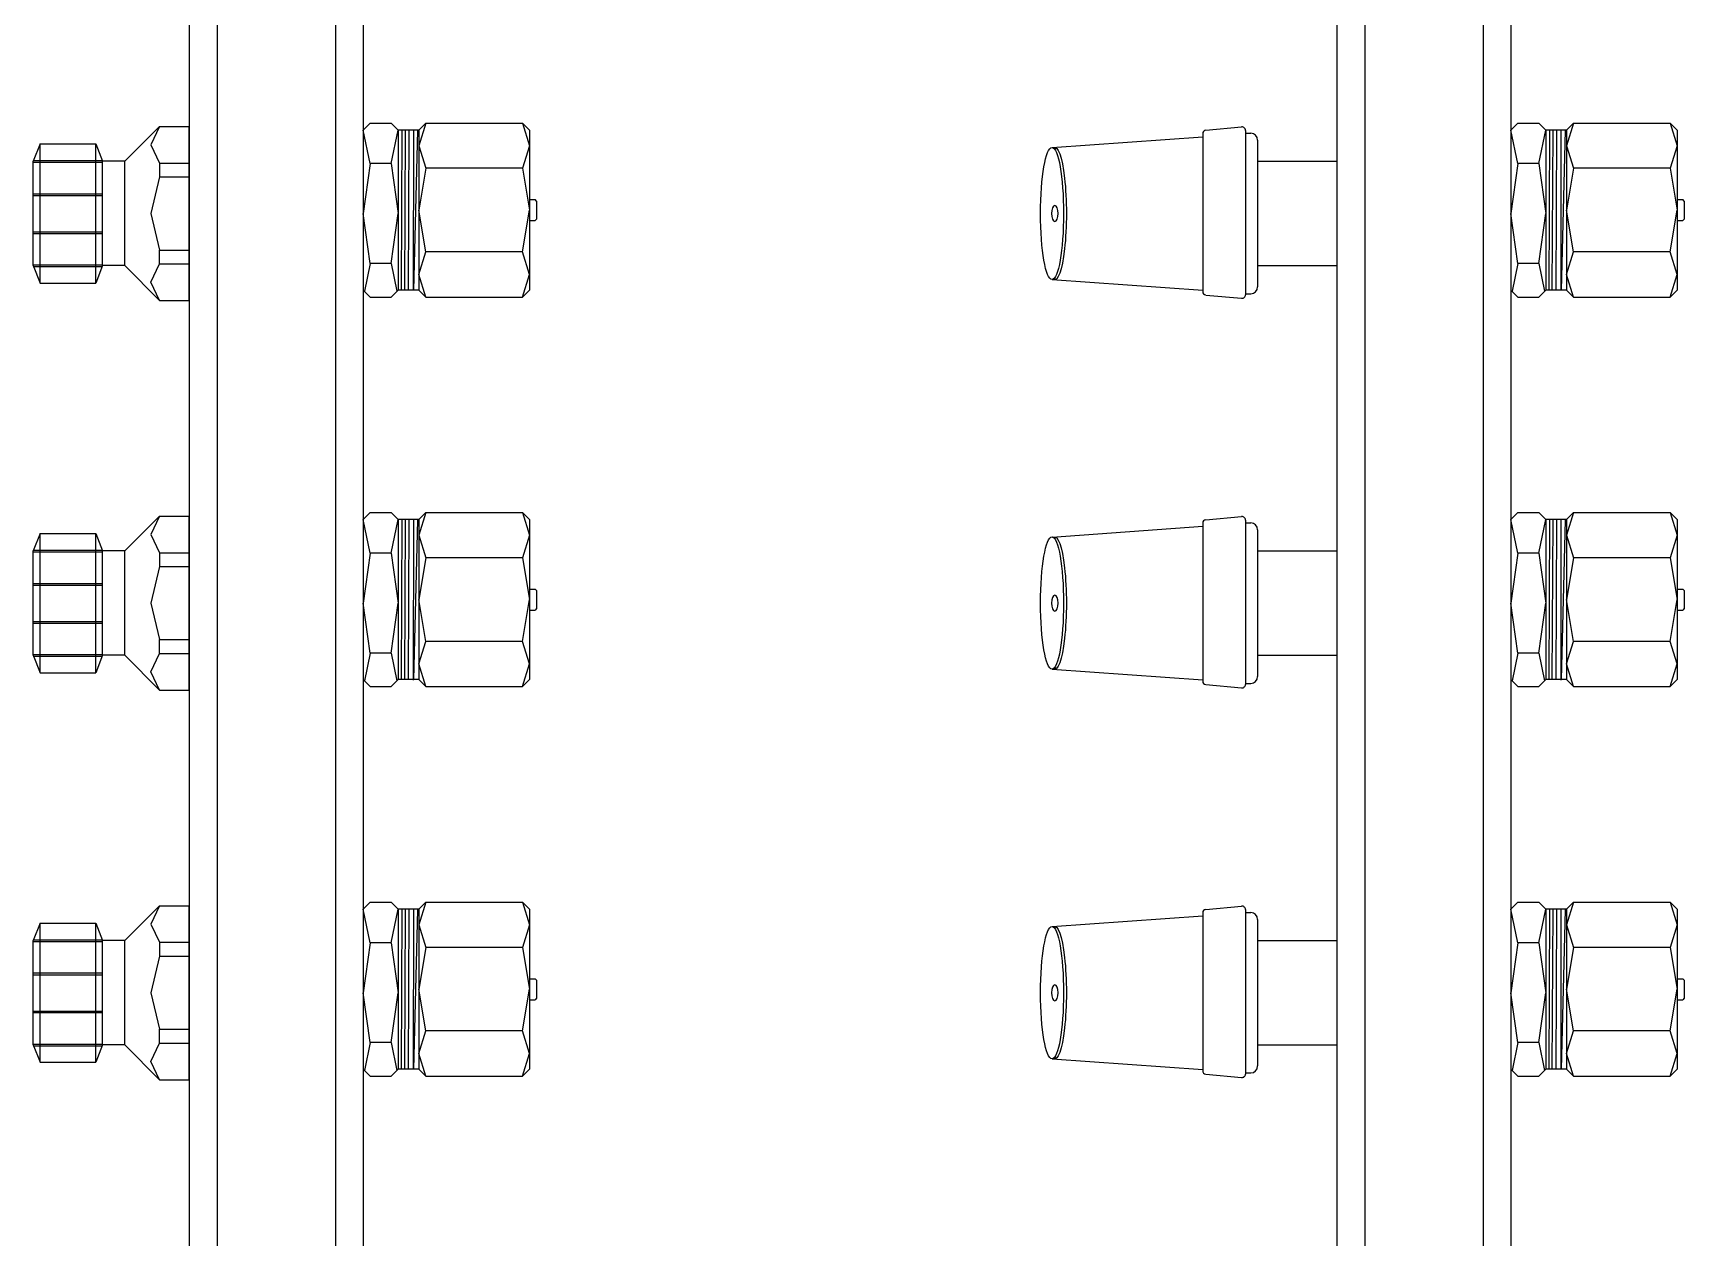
# Model space of a CAD drawing. Header units: millimetres. Extents: x -41640 to 3079702, y -5257903 to 68462.
# Drawn here: x -29956.5 to -29776, y 38942.6 to 39074.4 of the extents above; entities that cross this region are included whole.
import ezdxf

# ---------------------------------------------------------------- set-up
doc = ezdxf.new("R2010")
doc.units = ezdxf.units.MM
doc.header["$LTSCALE"] = 10
doc.layers.get('0').update_dxf_attribs({"color": 255})

# ---------------------------------------------------------------- blocks, each defined once
blk = doc.blocks.new('rthtrhrthrt')
at = {"color": 8}
for p, q in [((2117625.08, -4974102.4), (2117625.08, -4974504.79)), ((2117628.13, -4974102.4), (2117628.13, -4974504.79)), ((2117641.06, -4974102.4), (2117641.06, -4974504.79)), ((2117644.1, -4974102.4), (2117644.1, -4974504.79)), ((2117499.6, -4974151.44), (2117499.6, -4974504.82)), ((2117502.65, -4974151.44), (2117502.65, -4974504.82)), ((2117515.58, -4974151.44), (2117515.58, -4974504.82)), ((2117518.62, -4974151.44), (2117518.62, -4974504.82)), ((2117496.35, -4974244.4), (2117492.54, -4974248.2)), ((2117496.35, -4974244.4), (2117495.39, -4974246.39)), ((2117496.35, -4974244.4), (2117499.6, -4974244.4)), ((2117499.6, -4974263.42), (2117499.6, -4974244.4)), ((2117519.38, -4974244.02), (2117518.62, -4974244.78)), ((2117519.38, -4974244.02), (2117521.67, -4974244.02)), ((2117521.67, -4974244.02), (2117522.43, -4974244.78)), ((2117525.47, -4974244.02), (2117524.71, -4974244.78)), ((2117525.47, -4974244.02), (2117524.71, -4974246.49)), ((2117525.47, -4974244.02), (2117536.03, -4974244.02)), ((2117536.03, -4974244.02), (2117536.79, -4974244.78)), ((2117536.03, -4974244.02), (2117536.79, -4974246.49)), ((2117610.74, -4974244.8), (2117614.66, -4974244.44)), ((2117644.86, -4974244.02), (2117644.1, -4974244.78)), ((2117644.86, -4974244.02), (2117647.15, -4974244.02)), ((2117647.15, -4974244.02), (2117647.91, -4974244.78)), ((2117650.95, -4974244.02), (2117650.19, -4974244.78)), ((2117650.95, -4974244.02), (2117650.19, -4974246.49)), ((2117650.95, -4974244.02), (2117661.51, -4974244.02)), ((2117661.51, -4974244.02), (2117662.27, -4974244.78)), ((2117661.51, -4974244.02), (2117662.27, -4974246.49)), ((2117483.28, -4974246.3), (2117482.52, -4974248.2)), ((2117483.28, -4974261.51), (2117483.28, -4974246.3)), ((2117483.28, -4974246.3), (2117489.37, -4974246.3)), ((2117489.37, -4974261.51), (2117489.37, -4974246.3)), ((2117489.37, -4974246.3), (2117490.13, -4974248.2)), ((2117495.39, -4974246.39), (2117496.35, -4974248.39)), ((2117518.62, -4974244.78), (2117518.62, -4974262.28)), ((2117519.38, -4974248.45), (2117518.62, -4974244.78)), ((2117521.67, -4974248.45), (2117522.43, -4974244.78)), ((2117522.43, -4974244.78), (2117522.43, -4974262.28)), ((2117524.71, -4974244.78), (2117522.43, -4974244.78)), ((2117522.85, -4974244.78), (2117522.77, -4974262.28)), ((2117523.19, -4974244.78), (2117523.12, -4974262.28)), ((2117523.62, -4974244.78), (2117523.54, -4974262.28)), ((2117524.11, -4974262.32), (2117524.14, -4974244.78)), ((2117524.56, -4974244.82), (2117524.11, -4974262.28)), ((2117524.71, -4974244.78), (2117524.71, -4974262.28)), ((2117536.79, -4974244.78), (2117536.79, -4974262.28)), ((2117536.79, -4974244.78), (2117536.79, -4974262.28)), ((2117593.93, -4974246.68), (2117610.4, -4974245.51)), ((2117610.4, -4974245.16), (2117610.4, -4974262.44)), ((2117615.08, -4974244.82), (2117615.08, -4974262.8)), ((2117615.08, -4974245.13), (2117615.65, -4974245.13)), ((2117616.41, -4974245.89), (2117616.41, -4974261.92)), ((2117644.1, -4974244.78), (2117644.1, -4974262.28)), ((2117644.86, -4974248.45), (2117644.1, -4974244.78)), ((2117647.15, -4974248.45), (2117647.91, -4974244.78)), ((2117647.91, -4974244.78), (2117647.91, -4974262.28)), ((2117650.19, -4974244.78), (2117647.91, -4974244.78)), ((2117648.33, -4974244.78), (2117648.25, -4974262.28)), ((2117648.67, -4974244.78), (2117648.59, -4974262.28)), ((2117649.1, -4974244.78), (2117649.02, -4974262.28)), ((2117649.59, -4974262.32), (2117649.61, -4974244.78)), ((2117650.04, -4974244.82), (2117649.59, -4974262.28)), ((2117650.19, -4974244.78), (2117650.19, -4974262.28)), ((2117662.27, -4974244.78), (2117662.27, -4974262.28)), ((2117662.27, -4974244.78), (2117662.27, -4974262.28)), ((2117482.52, -4974259.61), (2117482.52, -4974248.2)), ((2117482.55, -4974248.12), (2117490.1, -4974248.12)), ((2117490.13, -4974259.61), (2117490.13, -4974248.2)), ((2117492.54, -4974248.2), (2117490.13, -4974248.2)), ((2117492.54, -4974259.61), (2117492.54, -4974248.2)), ((2117524.71, -4974246.49), (2117525.47, -4974248.96)), ((2117536.79, -4974246.49), (2117536.03, -4974248.96)), ((2117616.41, -4974248.2), (2117625.08, -4974248.2)), ((2117650.19, -4974246.49), (2117650.95, -4974248.96)), ((2117662.27, -4974246.49), (2117661.51, -4974248.96)), ((2117482.52, -4974248.3), (2117490.13, -4974248.3)), ((2117496.35, -4974249.91), (2117495.39, -4974253.91)), ((2117496.35, -4974248.39), (2117499.6, -4974248.39)), ((2117496.35, -4974248.39), (2117496.35, -4974249.91)), ((2117496.35, -4974249.91), (2117499.6, -4974249.91)), ((2117519.38, -4974248.45), (2117518.62, -4974253.91)), ((2117521.67, -4974248.45), (2117519.38, -4974248.45)), ((2117521.67, -4974248.45), (2117522.43, -4974253.91)), ((2117525.47, -4974248.96), (2117524.71, -4974253.53)), ((2117536.03, -4974248.96), (2117525.47, -4974248.96)), ((2117536.03, -4974248.96), (2117536.79, -4974253.53)), ((2117644.86, -4974248.45), (2117644.1, -4974253.91)), ((2117647.15, -4974248.45), (2117644.86, -4974248.45)), ((2117647.15, -4974248.45), (2117647.91, -4974253.91)), ((2117650.95, -4974248.96), (2117650.19, -4974253.53)), ((2117661.51, -4974248.96), (2117650.95, -4974248.96)), ((2117661.51, -4974248.96), (2117662.27, -4974253.53)), ((2117482.52, -4974251.75), (2117490.13, -4974251.75)), ((2117482.52, -4974251.93), (2117490.13, -4974251.93)), ((2117525.47, -4974258.09), (2117524.71, -4974253.53)), ((2117536.03, -4974258.09), (2117536.79, -4974253.53)), ((2117536.79, -4974252.38), (2117537.42, -4974252.38)), ((2117537.55, -4974252.55), (2117537.42, -4974252.38)), ((2117537.55, -4974252.55), (2117537.55, -4974254.51)), ((2117650.95, -4974258.09), (2117650.19, -4974253.53)), ((2117661.51, -4974258.09), (2117662.27, -4974253.53)), ((2117662.27, -4974252.38), (2117662.9, -4974252.38)), ((2117663.03, -4974252.55), (2117662.9, -4974252.38)), ((2117663.03, -4974252.55), (2117663.03, -4974254.51)), ((2117495.39, -4974253.91), (2117496.35, -4974257.9)), ((2117519.38, -4974259.36), (2117518.62, -4974253.91)), ((2117521.67, -4974259.36), (2117522.43, -4974253.91)), ((2117536.79, -4974254.67), (2117537.42, -4974254.67)), ((2117537.55, -4974254.51), (2117537.42, -4974254.67)), ((2117644.86, -4974259.36), (2117644.1, -4974253.91)), ((2117647.15, -4974259.36), (2117647.91, -4974253.91)), ((2117662.27, -4974254.67), (2117662.9, -4974254.67)), ((2117663.03, -4974254.51), (2117662.9, -4974254.67)), ((2117482.52, -4974255.91), (2117490.13, -4974255.91)), ((2117482.52, -4974256.09), (2117490.13, -4974256.09)), ((2117496.35, -4974257.9), (2117499.6, -4974257.9)), ((2117496.35, -4974259.42), (2117496.35, -4974257.9)), ((2117524.71, -4974260.56), (2117525.47, -4974258.09)), ((2117536.03, -4974258.09), (2117525.47, -4974258.09)), ((2117536.79, -4974260.56), (2117536.03, -4974258.09)), ((2117650.19, -4974260.56), (2117650.95, -4974258.09)), ((2117661.51, -4974258.09), (2117650.95, -4974258.09)), ((2117662.27, -4974260.56), (2117661.51, -4974258.09)), ((2117482.52, -4974259.51), (2117490.13, -4974259.51)), ((2117482.52, -4974259.61), (2117483.28, -4974261.51)), ((2117482.55, -4974259.69), (2117490.1, -4974259.69)), ((2117490.13, -4974259.61), (2117489.37, -4974261.51)), ((2117492.54, -4974259.61), (2117490.13, -4974259.61)), ((2117492.54, -4974259.61), (2117496.35, -4974263.42)), ((2117495.39, -4974261.42), (2117496.35, -4974259.42)), ((2117496.35, -4974259.42), (2117499.6, -4974259.42)), ((2117519.38, -4974259.36), (2117518.75, -4974262.41)), ((2117521.67, -4974259.36), (2117519.38, -4974259.36)), ((2117521.67, -4974259.36), (2117522.3, -4974262.41)), ((2117525.47, -4974263.04), (2117524.71, -4974260.56)), ((2117536.03, -4974263.04), (2117536.79, -4974260.56)), ((2117616.41, -4974259.61), (2117625.08, -4974259.61)), ((2117644.86, -4974259.36), (2117644.23, -4974262.41)), ((2117647.15, -4974259.36), (2117644.86, -4974259.36)), ((2117647.15, -4974259.36), (2117647.78, -4974262.41)), ((2117650.95, -4974263.04), (2117650.19, -4974260.56)), ((2117661.51, -4974263.04), (2117662.27, -4974260.56)), ((2117483.28, -4974261.51), (2117489.37, -4974261.51)), ((2117496.35, -4974263.42), (2117495.39, -4974261.42)), ((2117519.38, -4974263.04), (2117518.62, -4974262.28)), ((2117521.67, -4974263.04), (2117522.43, -4974262.28)), ((2117524.71, -4974262.28), (2117522.43, -4974262.28)), ((2117525.47, -4974263.04), (2117524.71, -4974262.28)), ((2117536.03, -4974263.04), (2117536.79, -4974262.28)), ((2117593.93, -4974261.13), (2117610.4, -4974262.3)), ((2117644.86, -4974263.04), (2117644.1, -4974262.28)), ((2117647.15, -4974263.04), (2117647.91, -4974262.28)), ((2117650.19, -4974262.28), (2117647.91, -4974262.28)), ((2117650.95, -4974263.04), (2117650.19, -4974262.28)), ((2117661.51, -4974263.04), (2117662.27, -4974262.28)), ((2117496.35, -4974263.42), (2117499.6, -4974263.42)), ((2117519.38, -4974263.04), (2117521.67, -4974263.04)), ((2117519.38, -4974263.04), (2117521.67, -4974263.04)), ((2117525.47, -4974263.04), (2117536.03, -4974263.04)), ((2117610.74, -4974262.82), (2117614.66, -4974263.17)), ((2117615.08, -4974262.68), (2117615.65, -4974262.68)), ((2117644.86, -4974263.04), (2117647.15, -4974263.04)), ((2117644.86, -4974263.04), (2117647.15, -4974263.04)), ((2117650.95, -4974263.04), (2117661.51, -4974263.04)), ((2117496.35, -4974287), (2117492.54, -4974290.81)), ((2117496.35, -4974287), (2117495.39, -4974289)), ((2117496.35, -4974287), (2117499.6, -4974287)), ((2117499.6, -4974306.02), (2117499.6, -4974287)), ((2117519.38, -4974286.62), (2117518.62, -4974287.38)), ((2117518.62, -4974287.38), (2117518.62, -4974304.88)), ((2117519.38, -4974291.06), (2117518.62, -4974287.38)), ((2117519.38, -4974286.62), (2117521.67, -4974286.62)), ((2117521.67, -4974286.62), (2117522.43, -4974287.38)), ((2117521.67, -4974291.06), (2117522.43, -4974287.38)), ((2117522.43, -4974287.38), (2117522.43, -4974304.88)), ((2117524.71, -4974287.38), (2117522.43, -4974287.38)), ((2117522.85, -4974287.38), (2117522.77, -4974304.88)), ((2117523.19, -4974287.38), (2117523.12, -4974304.88)), ((2117523.62, -4974287.38), (2117523.54, -4974304.88)), ((2117524.11, -4974304.93), (2117524.14, -4974287.38)), ((2117524.56, -4974287.43), (2117524.11, -4974304.88)), ((2117525.47, -4974286.62), (2117524.71, -4974287.38)), ((2117525.47, -4974286.62), (2117524.71, -4974289.1)), ((2117524.71, -4974287.38), (2117524.71, -4974304.88)), ((2117525.47, -4974286.62), (2117536.03, -4974286.62)), ((2117536.03, -4974286.62), (2117536.79, -4974287.38)), ((2117536.03, -4974286.62), (2117536.79, -4974289.1)), ((2117536.79, -4974287.38), (2117536.79, -4974304.88)), ((2117536.79, -4974287.38), (2117536.79, -4974304.88)), ((2117610.4, -4974287.77), (2117610.4, -4974305.05)), ((2117610.74, -4974287.4), (2117614.66, -4974287.05)), ((2117615.08, -4974287.43), (2117615.08, -4974305.4)), ((2117615.08, -4974287.74), (2117615.65, -4974287.74)), ((2117644.86, -4974286.62), (2117644.1, -4974287.38)), ((2117644.1, -4974287.38), (2117644.1, -4974304.88)), ((2117644.86, -4974291.06), (2117644.1, -4974287.38)), ((2117644.86, -4974286.62), (2117647.15, -4974286.62)), ((2117647.15, -4974286.62), (2117647.91, -4974287.38)), ((2117647.15, -4974291.06), (2117647.91, -4974287.38)), ((2117647.91, -4974287.38), (2117647.91, -4974304.88)), ((2117650.19, -4974287.38), (2117647.91, -4974287.38)), ((2117648.33, -4974287.38), (2117648.25, -4974304.88)), ((2117648.67, -4974287.38), (2117648.59, -4974304.88)), ((2117649.1, -4974287.38), (2117649.02, -4974304.88)), ((2117649.59, -4974304.93), (2117649.61, -4974287.38)), ((2117650.04, -4974287.43), (2117649.59, -4974304.88)), ((2117650.95, -4974286.62), (2117650.19, -4974287.38)), ((2117650.95, -4974286.62), (2117650.19, -4974289.1)), ((2117650.19, -4974287.38), (2117650.19, -4974304.88)), ((2117650.95, -4974286.62), (2117661.51, -4974286.62)), ((2117661.51, -4974286.62), (2117662.27, -4974287.38)), ((2117661.51, -4974286.62), (2117662.27, -4974289.1)), ((2117662.27, -4974287.38), (2117662.27, -4974304.88)), ((2117662.27, -4974287.38), (2117662.27, -4974304.88)), ((2117483.28, -4974288.9), (2117482.52, -4974290.81)), ((2117483.28, -4974304.12), (2117483.28, -4974288.9)), ((2117483.28, -4974288.9), (2117489.37, -4974288.9)), ((2117489.37, -4974304.12), (2117489.37, -4974288.9)), ((2117489.37, -4974288.9), (2117490.13, -4974290.81)), ((2117495.39, -4974289), (2117496.35, -4974291)), ((2117524.71, -4974289.1), (2117525.47, -4974291.57)), ((2117536.79, -4974289.1), (2117536.03, -4974291.57)), ((2117593.93, -4974289.29), (2117610.4, -4974288.11)), ((2117616.41, -4974288.5), (2117616.41, -4974304.53)), ((2117650.19, -4974289.1), (2117650.95, -4974291.57)), ((2117662.27, -4974289.1), (2117661.51, -4974291.57)), ((2117482.52, -4974302.22), (2117482.52, -4974290.81)), ((2117482.52, -4974290.91), (2117490.13, -4974290.91)), ((2117482.55, -4974290.72), (2117490.1, -4974290.72)), ((2117490.13, -4974302.22), (2117490.13, -4974290.81)), ((2117492.54, -4974290.81), (2117490.13, -4974290.81)), ((2117492.54, -4974302.22), (2117492.54, -4974290.81)), ((2117496.35, -4974291), (2117499.6, -4974291)), ((2117496.35, -4974291), (2117496.35, -4974292.52)), ((2117519.38, -4974291.06), (2117518.62, -4974296.51)), ((2117521.67, -4974291.06), (2117519.38, -4974291.06)), ((2117521.67, -4974291.06), (2117522.43, -4974296.51)), ((2117616.41, -4974290.81), (2117625.08, -4974290.81)), ((2117644.86, -4974291.06), (2117644.1, -4974296.51)), ((2117647.15, -4974291.06), (2117644.86, -4974291.06)), ((2117647.15, -4974291.06), (2117647.91, -4974296.51)), ((2117496.35, -4974292.52), (2117495.39, -4974296.51)), ((2117496.35, -4974292.52), (2117499.6, -4974292.52)), ((2117525.47, -4974291.57), (2117524.71, -4974296.13)), ((2117536.03, -4974291.57), (2117525.47, -4974291.57)), ((2117536.03, -4974291.57), (2117536.79, -4974296.13)), ((2117650.95, -4974291.57), (2117650.19, -4974296.13)), ((2117661.51, -4974291.57), (2117650.95, -4974291.57)), ((2117661.51, -4974291.57), (2117662.27, -4974296.13)), ((2117482.52, -4974294.36), (2117490.13, -4974294.36)), ((2117482.52, -4974294.54), (2117490.13, -4974294.54)), ((2117536.79, -4974294.99), (2117537.42, -4974294.99)), ((2117537.55, -4974295.15), (2117537.42, -4974294.99)), ((2117537.55, -4974295.15), (2117537.55, -4974297.11)), ((2117662.27, -4974294.99), (2117662.9, -4974294.99)), ((2117663.03, -4974295.15), (2117662.9, -4974294.99)), ((2117663.03, -4974295.15), (2117663.03, -4974297.11)), ((2117495.39, -4974296.51), (2117496.35, -4974300.51)), ((2117519.38, -4974301.97), (2117518.62, -4974296.51)), ((2117521.67, -4974301.97), (2117522.43, -4974296.51)), ((2117525.47, -4974300.7), (2117524.71, -4974296.13)), ((2117536.03, -4974300.7), (2117536.79, -4974296.13)), ((2117644.86, -4974301.97), (2117644.1, -4974296.51)), ((2117647.15, -4974301.97), (2117647.91, -4974296.51)), ((2117650.95, -4974300.7), (2117650.19, -4974296.13)), ((2117661.51, -4974300.7), (2117662.27, -4974296.13)), ((2117482.52, -4974298.52), (2117490.13, -4974298.52)), ((2117482.52, -4974298.7), (2117490.13, -4974298.7)), ((2117536.79, -4974297.27), (2117537.42, -4974297.27)), ((2117537.55, -4974297.11), (2117537.42, -4974297.27)), ((2117662.27, -4974297.27), (2117662.9, -4974297.27)), ((2117663.03, -4974297.11), (2117662.9, -4974297.27)), ((2117496.35, -4974300.51), (2117499.6, -4974300.51)), ((2117496.35, -4974302.03), (2117496.35, -4974300.51)), ((2117482.52, -4974302.12), (2117490.13, -4974302.12)), ((2117482.52, -4974302.22), (2117483.28, -4974304.12)), ((2117482.55, -4974302.3), (2117490.1, -4974302.3)), ((2117490.13, -4974302.22), (2117489.37, -4974304.12)), ((2117492.54, -4974302.22), (2117490.13, -4974302.22)), ((2117492.54, -4974302.22), (2117496.35, -4974306.02)), ((2117495.39, -4974304.03), (2117496.35, -4974302.03)), ((2117496.35, -4974302.03), (2117499.6, -4974302.03)), ((2117519.38, -4974301.97), (2117518.75, -4974305.01)), ((2117521.67, -4974301.97), (2117519.38, -4974301.97)), ((2117521.67, -4974301.97), (2117522.3, -4974305.01)), ((2117524.71, -4974303.17), (2117525.47, -4974300.7)), ((2117536.03, -4974300.7), (2117525.47, -4974300.7)), ((2117536.79, -4974303.17), (2117536.03, -4974300.7)), ((2117616.41, -4974302.22), (2117625.08, -4974302.22)), ((2117644.86, -4974301.97), (2117644.23, -4974305.01)), ((2117647.15, -4974301.97), (2117644.86, -4974301.97)), ((2117647.15, -4974301.97), (2117647.78, -4974305.01)), ((2117650.19, -4974303.17), (2117650.95, -4974300.7)), ((2117661.51, -4974300.7), (2117650.95, -4974300.7)), ((2117662.27, -4974303.17), (2117661.51, -4974300.7)), ((2117483.28, -4974304.12), (2117489.37, -4974304.12)), ((2117496.35, -4974306.02), (2117495.39, -4974304.03)), ((2117525.47, -4974305.64), (2117524.71, -4974303.17)), ((2117536.03, -4974305.64), (2117536.79, -4974303.17)), ((2117593.93, -4974303.74), (2117610.4, -4974304.9)), ((2117650.95, -4974305.64), (2117650.19, -4974303.17)), ((2117661.51, -4974305.64), (2117662.27, -4974303.17)), ((2117519.38, -4974305.64), (2117518.62, -4974304.88)), ((2117519.38, -4974305.64), (2117521.67, -4974305.64)), ((2117519.38, -4974305.64), (2117521.67, -4974305.64)), ((2117521.67, -4974305.64), (2117522.43, -4974304.88)), ((2117524.71, -4974304.88), (2117522.43, -4974304.88)), ((2117525.47, -4974305.64), (2117524.71, -4974304.88)), ((2117525.47, -4974305.64), (2117536.03, -4974305.64)), ((2117536.03, -4974305.64), (2117536.79, -4974304.88)), ((2117610.74, -4974305.43), (2117614.66, -4974305.78)), ((2117615.08, -4974305.29), (2117615.65, -4974305.29)), ((2117644.86, -4974305.64), (2117644.1, -4974304.88)), ((2117644.86, -4974305.64), (2117647.15, -4974305.64)), ((2117644.86, -4974305.64), (2117647.15, -4974305.64)), ((2117647.15, -4974305.64), (2117647.91, -4974304.88)), ((2117650.19, -4974304.88), (2117647.91, -4974304.88)), ((2117650.95, -4974305.64), (2117650.19, -4974304.88)), ((2117650.95, -4974305.64), (2117661.51, -4974305.64)), ((2117661.51, -4974305.64), (2117662.27, -4974304.88)), ((2117496.35, -4974306.02), (2117499.6, -4974306.02)), ((2117519.38, -4974329.23), (2117518.62, -4974329.99)), ((2117519.38, -4974329.23), (2117521.67, -4974329.23)), ((2117521.67, -4974329.23), (2117522.43, -4974329.99)), ((2117525.47, -4974329.23), (2117524.71, -4974329.99)), ((2117525.47, -4974329.23), (2117524.71, -4974331.7)), ((2117525.47, -4974329.23), (2117536.03, -4974329.23)), ((2117536.03, -4974329.23), (2117536.79, -4974329.99)), ((2117536.03, -4974329.23), (2117536.79, -4974331.7)), ((2117644.86, -4974329.23), (2117644.1, -4974329.99)), ((2117644.86, -4974329.23), (2117647.15, -4974329.23)), ((2117647.15, -4974329.23), (2117647.91, -4974329.99)), ((2117650.95, -4974329.23), (2117650.19, -4974329.99)), ((2117650.95, -4974329.23), (2117650.19, -4974331.7)), ((2117650.95, -4974329.23), (2117661.51, -4974329.23)), ((2117661.51, -4974329.23), (2117662.27, -4974329.99)), ((2117661.51, -4974329.23), (2117662.27, -4974331.7)), ((2117496.35, -4974329.61), (2117492.54, -4974333.41)), ((2117496.35, -4974329.61), (2117495.39, -4974331.61)), ((2117496.35, -4974329.61), (2117499.6, -4974329.61)), ((2117499.6, -4974348.63), (2117499.6, -4974329.61)), ((2117518.62, -4974329.99), (2117518.62, -4974347.49)), ((2117519.38, -4974333.66), (2117518.62, -4974329.99)), ((2117521.67, -4974333.66), (2117522.43, -4974329.99)), ((2117522.43, -4974329.99), (2117522.43, -4974347.49)), ((2117524.71, -4974329.99), (2117522.43, -4974329.99)), ((2117522.85, -4974329.99), (2117522.77, -4974347.49)), ((2117523.19, -4974329.99), (2117523.12, -4974347.49)), ((2117523.62, -4974329.99), (2117523.54, -4974347.49)), ((2117524.11, -4974347.53), (2117524.14, -4974329.99)), ((2117524.56, -4974330.04), (2117524.11, -4974347.49)), ((2117524.71, -4974329.99), (2117524.71, -4974347.49)), ((2117536.79, -4974329.99), (2117536.79, -4974347.49)), ((2117536.79, -4974329.99), (2117536.79, -4974347.49)), ((2117593.93, -4974331.89), (2117610.4, -4974330.72)), ((2117610.4, -4974330.38), (2117610.4, -4974347.65)), ((2117610.74, -4974330.01), (2117614.66, -4974329.66)), ((2117615.08, -4974330.03), (2117615.08, -4974348.01)), ((2117615.08, -4974330.35), (2117615.65, -4974330.35)), ((2117616.41, -4974331.11), (2117616.41, -4974347.13)), ((2117644.1, -4974329.99), (2117644.1, -4974347.49)), ((2117644.86, -4974333.66), (2117644.1, -4974329.99)), ((2117647.15, -4974333.66), (2117647.91, -4974329.99)), ((2117647.91, -4974329.99), (2117647.91, -4974347.49)), ((2117650.19, -4974329.99), (2117647.91, -4974329.99)), ((2117648.33, -4974329.99), (2117648.25, -4974347.49)), ((2117648.67, -4974329.99), (2117648.59, -4974347.49)), ((2117649.1, -4974329.99), (2117649.02, -4974347.49)), ((2117649.59, -4974347.53), (2117649.61, -4974329.99)), ((2117650.04, -4974330.04), (2117649.59, -4974347.49)), ((2117650.19, -4974329.99), (2117650.19, -4974347.49)), ((2117662.27, -4974329.99), (2117662.27, -4974347.49)), ((2117662.27, -4974329.99), (2117662.27, -4974347.49)), ((2117483.28, -4974331.51), (2117482.52, -4974333.41)), ((2117483.28, -4974346.73), (2117483.28, -4974331.51)), ((2117483.28, -4974331.51), (2117489.37, -4974331.51)), ((2117489.37, -4974346.73), (2117489.37, -4974331.51)), ((2117489.37, -4974331.51), (2117490.13, -4974333.41)), ((2117495.39, -4974331.61), (2117496.35, -4974333.6)), ((2117524.71, -4974331.7), (2117525.47, -4974334.17)), ((2117536.79, -4974331.7), (2117536.03, -4974334.17)), ((2117650.19, -4974331.7), (2117650.95, -4974334.17)), ((2117662.27, -4974331.7), (2117661.51, -4974334.17)), ((2117482.52, -4974344.83), (2117482.52, -4974333.41)), ((2117482.52, -4974333.51), (2117490.13, -4974333.51)), ((2117482.55, -4974333.33), (2117490.1, -4974333.33)), ((2117490.13, -4974344.83), (2117490.13, -4974333.41)), ((2117492.54, -4974333.41), (2117490.13, -4974333.41)), ((2117492.54, -4974344.83), (2117492.54, -4974333.41)), ((2117496.35, -4974333.6), (2117499.6, -4974333.6)), ((2117496.35, -4974333.6), (2117496.35, -4974335.13)), ((2117519.38, -4974333.66), (2117518.62, -4974339.12)), ((2117521.67, -4974333.66), (2117519.38, -4974333.66)), ((2117521.67, -4974333.66), (2117522.43, -4974339.12)), ((2117525.47, -4974334.17), (2117524.71, -4974338.74)), ((2117536.03, -4974334.17), (2117525.47, -4974334.17)), ((2117536.03, -4974334.17), (2117536.79, -4974338.74)), ((2117616.41, -4974333.41), (2117625.08, -4974333.41)), ((2117644.86, -4974333.66), (2117644.1, -4974339.12)), ((2117647.15, -4974333.66), (2117644.86, -4974333.66)), ((2117647.15, -4974333.66), (2117647.91, -4974339.12)), ((2117650.95, -4974334.17), (2117650.19, -4974338.74)), ((2117661.51, -4974334.17), (2117650.95, -4974334.17)), ((2117661.51, -4974334.17), (2117662.27, -4974338.74)), ((2117496.35, -4974335.13), (2117495.39, -4974339.12)), ((2117496.35, -4974335.13), (2117499.6, -4974335.13)), ((2117482.52, -4974336.96), (2117490.13, -4974336.96)), ((2117482.52, -4974337.15), (2117490.13, -4974337.15)), ((2117536.79, -4974337.6), (2117537.42, -4974337.6)), ((2117537.55, -4974337.76), (2117537.42, -4974337.6)), ((2117537.55, -4974337.76), (2117537.55, -4974339.72)), ((2117662.27, -4974337.6), (2117662.9, -4974337.6)), ((2117663.03, -4974337.76), (2117662.9, -4974337.6)), ((2117663.03, -4974337.76), (2117663.03, -4974339.72)), ((2117495.39, -4974339.12), (2117496.35, -4974343.11)), ((2117519.38, -4974344.58), (2117518.62, -4974339.12)), ((2117521.67, -4974344.58), (2117522.43, -4974339.12)), ((2117525.47, -4974343.3), (2117524.71, -4974338.74)), ((2117536.03, -4974343.3), (2117536.79, -4974338.74)), ((2117536.79, -4974339.88), (2117537.42, -4974339.88)), ((2117537.55, -4974339.72), (2117537.42, -4974339.88)), ((2117644.86, -4974344.58), (2117644.1, -4974339.12)), ((2117647.15, -4974344.58), (2117647.91, -4974339.12)), ((2117650.95, -4974343.3), (2117650.19, -4974338.74)), ((2117661.51, -4974343.3), (2117662.27, -4974338.74)), ((2117662.27, -4974339.88), (2117662.9, -4974339.88)), ((2117663.03, -4974339.72), (2117662.9, -4974339.88)), ((2117482.52, -4974341.12), (2117490.13, -4974341.12)), ((2117482.52, -4974341.3), (2117490.13, -4974341.3)), ((2117496.35, -4974343.11), (2117499.6, -4974343.11)), ((2117496.35, -4974344.64), (2117496.35, -4974343.11)), ((2117524.71, -4974345.78), (2117525.47, -4974343.3)), ((2117536.03, -4974343.3), (2117525.47, -4974343.3)), ((2117536.79, -4974345.78), (2117536.03, -4974343.3)), ((2117650.19, -4974345.78), (2117650.95, -4974343.3)), ((2117661.51, -4974343.3), (2117650.95, -4974343.3)), ((2117662.27, -4974345.78), (2117661.51, -4974343.3)), ((2117482.52, -4974344.73), (2117490.13, -4974344.73)), ((2117482.52, -4974344.83), (2117483.28, -4974346.73)), ((2117482.55, -4974344.91), (2117490.1, -4974344.91)), ((2117490.13, -4974344.83), (2117489.37, -4974346.73)), ((2117492.54, -4974344.83), (2117490.13, -4974344.83)), ((2117492.54, -4974344.83), (2117496.35, -4974348.63)), ((2117495.39, -4974346.63), (2117496.35, -4974344.64)), ((2117496.35, -4974344.64), (2117499.6, -4974344.64)), ((2117519.38, -4974344.58), (2117518.75, -4974347.62)), ((2117521.67, -4974344.58), (2117519.38, -4974344.58)), ((2117521.67, -4974344.58), (2117522.3, -4974347.62)), ((2117616.41, -4974344.83), (2117625.08, -4974344.83)), ((2117644.86, -4974344.58), (2117644.23, -4974347.62)), ((2117647.15, -4974344.58), (2117644.86, -4974344.58)), ((2117647.15, -4974344.58), (2117647.78, -4974347.62)), ((2117483.28, -4974346.73), (2117489.37, -4974346.73)), ((2117496.35, -4974348.63), (2117495.39, -4974346.63)), ((2117519.38, -4974348.25), (2117518.62, -4974347.49)), ((2117521.67, -4974348.25), (2117522.43, -4974347.49)), ((2117524.71, -4974347.49), (2117522.43, -4974347.49)), ((2117525.47, -4974348.25), (2117524.71, -4974345.78)), ((2117525.47, -4974348.25), (2117524.71, -4974347.49)), ((2117536.03, -4974348.25), (2117536.79, -4974345.78)), ((2117536.03, -4974348.25), (2117536.79, -4974347.49)), ((2117593.93, -4974346.35), (2117610.4, -4974347.51)), ((2117644.86, -4974348.25), (2117644.1, -4974347.49)), ((2117647.15, -4974348.25), (2117647.91, -4974347.49)), ((2117650.19, -4974347.49), (2117647.91, -4974347.49)), ((2117650.95, -4974348.25), (2117650.19, -4974345.78)), ((2117650.95, -4974348.25), (2117650.19, -4974347.49)), ((2117661.51, -4974348.25), (2117662.27, -4974345.78)), ((2117661.51, -4974348.25), (2117662.27, -4974347.49)), ((2117496.35, -4974348.63), (2117499.6, -4974348.63)), ((2117519.38, -4974348.25), (2117521.67, -4974348.25)), ((2117519.38, -4974348.25), (2117521.67, -4974348.25)), ((2117525.47, -4974348.25), (2117536.03, -4974348.25)), ((2117610.74, -4974348.03), (2117614.66, -4974348.39)), ((2117615.08, -4974347.89), (2117615.65, -4974347.89)), ((2117644.86, -4974348.25), (2117647.15, -4974348.25)), ((2117644.86, -4974348.25), (2117647.15, -4974348.25)), ((2117650.95, -4974348.25), (2117661.51, -4974348.25))]:
    blk.add_line(p, q, dxfattribs=at)
for centre, radius, start, end in [((2117614.7, -4974244.82), 0.38, 0, 96.2691), ((2117610.78, -4974245.18), 0.38, 96.2691, 180), ((2117615.65, -4974245.89), 0.761, 0, 90), ((2117610.78, -4974262.44), 0.38, 180, 263.7309), ((2117615.65, -4974261.92), 0.761, 270, 0), ((2117614.7, -4974262.8), 0.38, 263.7309, 0), ((2117610.78, -4974287.78), 0.38, 96.2691, 180), ((2117614.7, -4974287.43), 0.38, 0, 96.2691), ((2117615.65, -4974288.5), 0.761, 0, 90), ((2117610.78, -4974305.05), 0.38, 180, 263.7309), ((2117614.7, -4974305.4), 0.38, 263.7309, 0), ((2117615.65, -4974304.53), 0.761, 270, 0), ((2117610.78, -4974330.39), 0.38, 96.2691, 180), ((2117614.7, -4974330.03), 0.38, 0, 96.2691), ((2117615.65, -4974331.11), 0.761, 0, 90), ((2117615.65, -4974347.13), 0.761, 270, 0), ((2117610.78, -4974347.65), 0.38, 180, 263.7309), ((2117614.7, -4974348.01), 0.38, 263.7309, 0)]:
    blk.add_arc(centre, radius, start, end, dxfattribs=at)
at = {"color": 8, "extrusion": (0, 0, -1)}
for centre in [(2117594.24, -4974253.91), (2117594.24, -4974296.51), (2117594.24, -4974339.12)]:
    blk.add_ellipse(centre, major_axis=(0, 7.22), ratio=0.173991, start_param=-0.125066, end_param=3.266659, dxfattribs=at)
at = {"color": 8}
for centre in [(2117593.93, -4974253.91), (2117593.93, -4974296.51), (2117593.93, -4974339.12)]:
    blk.add_ellipse(centre, major_axis=(0, 7.23), ratio=0.173847, dxfattribs=at)
at = {"color": 8, "extrusion": (0, 0, -1)}
for centre in [(2117594.24, -4974253.91), (2117594.24, -4974296.51), (2117594.24, -4974339.12)]:
    blk.add_ellipse(centre, major_axis=(0, -0.872), ratio=0.406441, dxfattribs=at)

msp = doc.modelspace()

# ---------------------------------------------------------------- block references
at = {"color": 45}
msp.add_blockref('rthtrhrthrt', (-2147439.01, 5013308.57, 0), dxfattribs=at)

doc.saveas('drawing.dxf')
